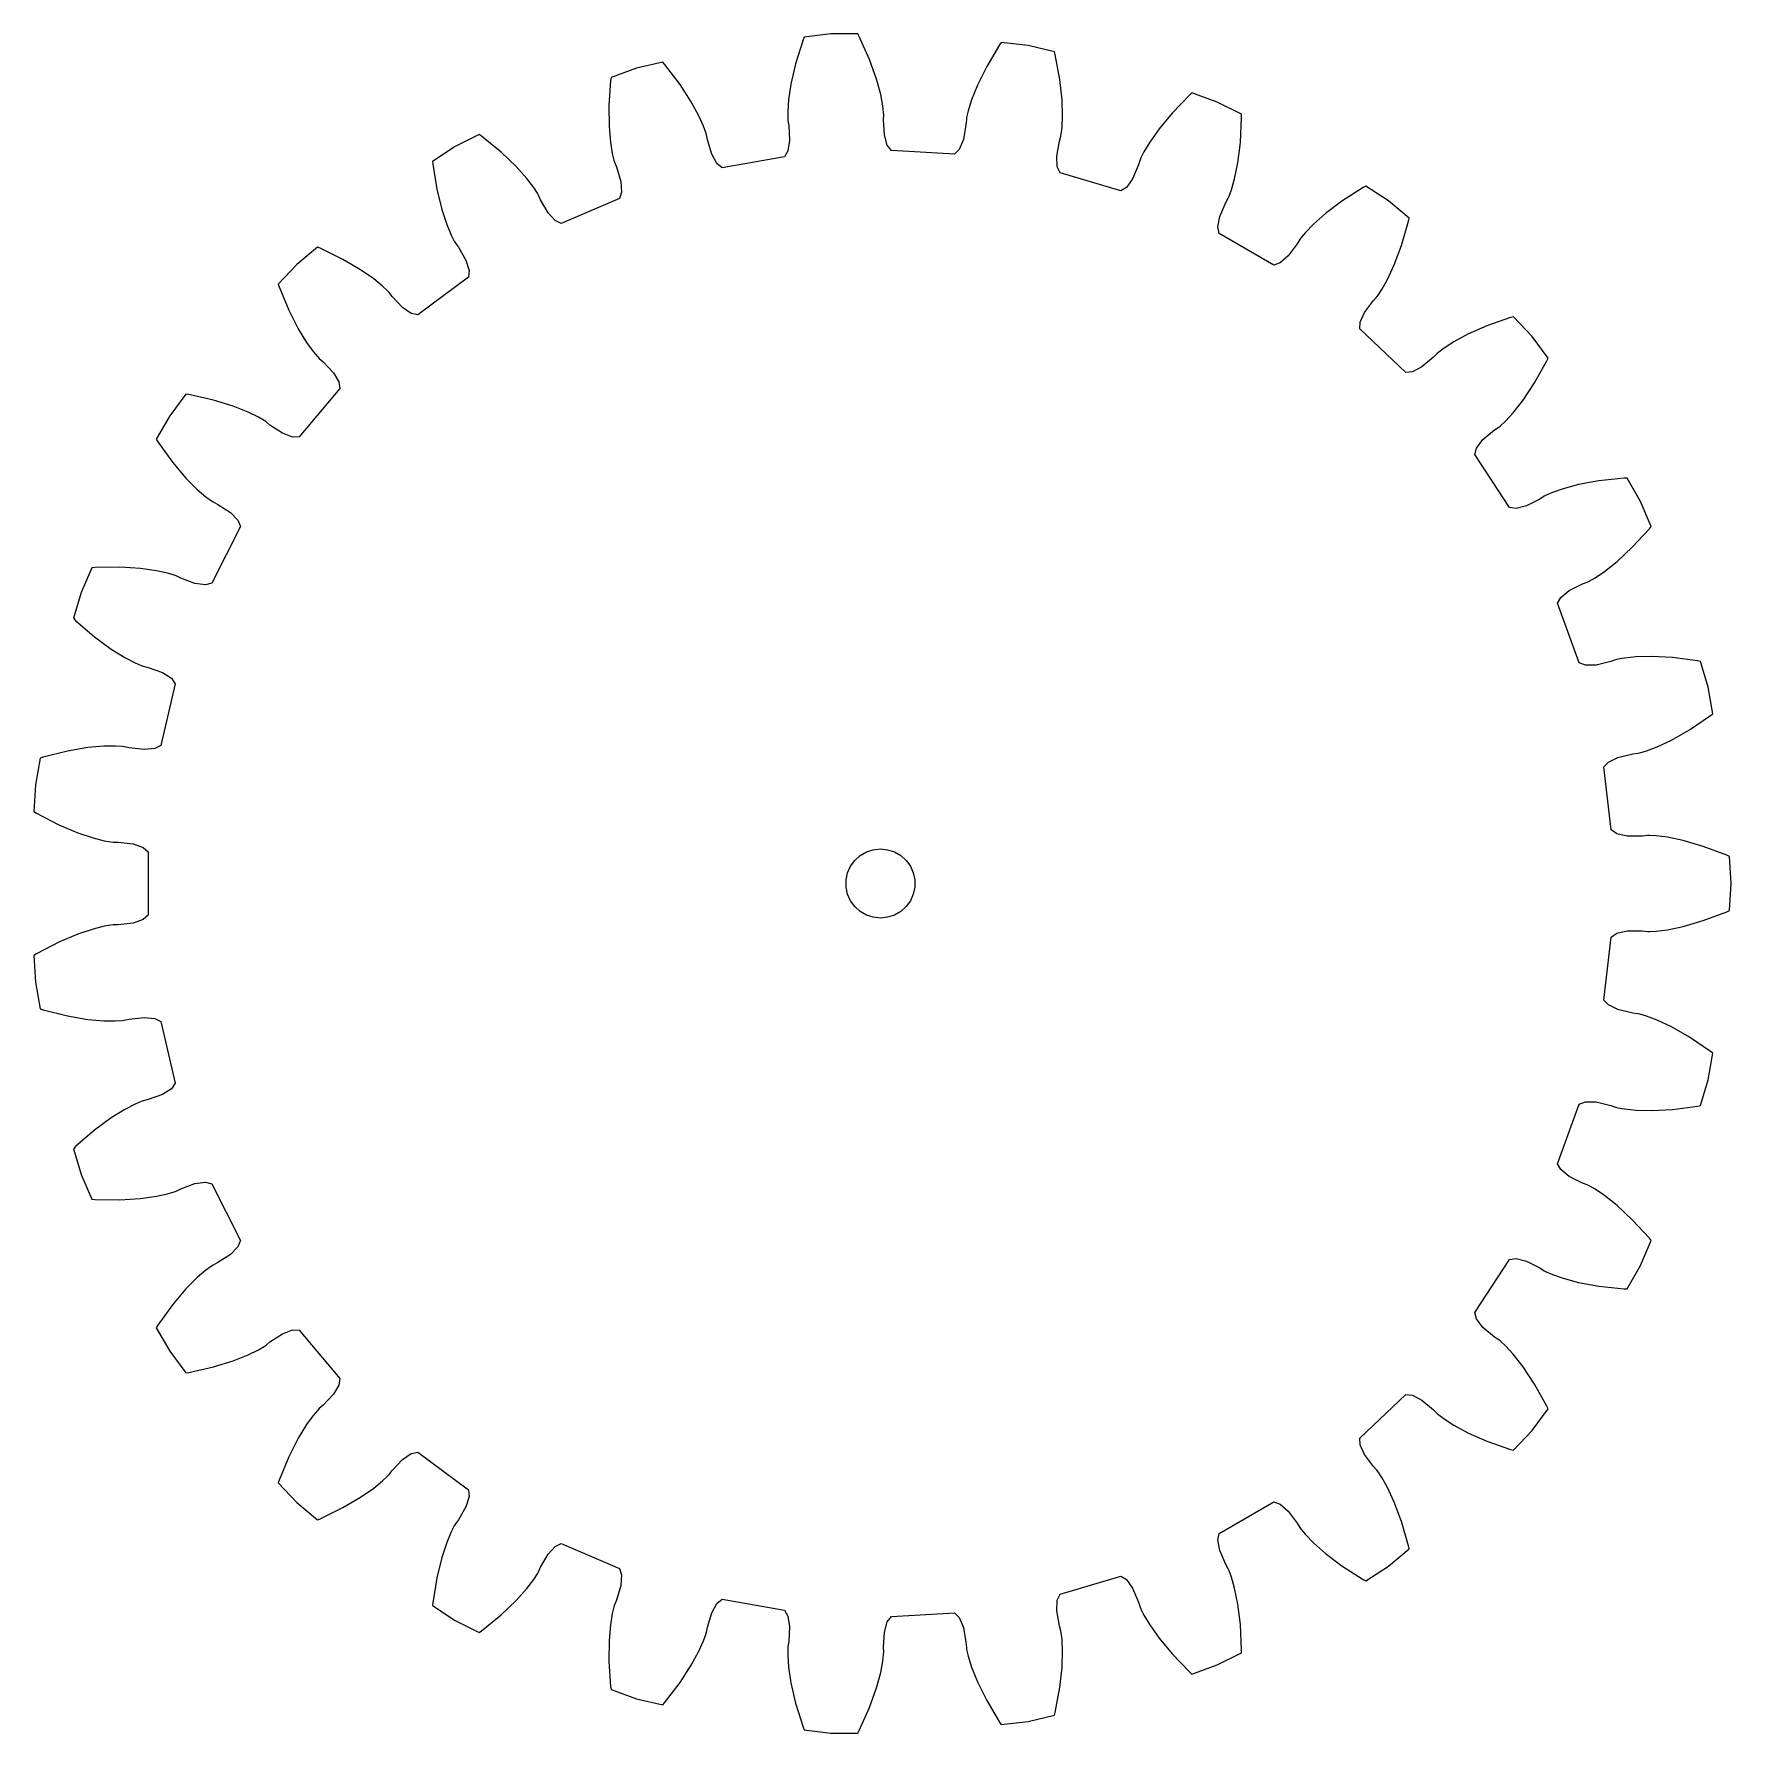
# Model space of a CAD drawing. Header units: metres. Extents: x -36.7 to 36.9, y -36.9 to 36.9.
import ezdxf

# ---------------------------------------------------------------- set-up
doc = ezdxf.new("R2010")
doc.units = ezdxf.units.M

msp = doc.modelspace()

# ---------------------------------------------------------------- linework, layer by layer
for p, q in [((-2.147, 36.861), (-3.31, 36.726)), ((-0.976, 36.861), (-2.147, 36.861)), ((-0.915, 36.749), (-0.976, 36.861)), ((-3.357, 36.607), (-3.686, 35.56)), ((-3.31, 36.726), (-3.357, 36.607)), ((-0.468, 35.747), (-0.915, 36.749)), ((5.175, 36.395), (4.614, 35.451)), ((5.249, 36.499), (5.175, 36.395)), ((6.412, 36.363), (5.249, 36.499)), ((7.551, 36.093), (6.412, 36.363)), ((-9.45, 35.643), (-10.59, 35.373)), ((-9.365, 35.548), (-9.45, 35.643)), ((-8.699, 34.676), (-9.365, 35.548)), ((-3.686, 35.56), (-3.887, 34.685)), ((-0.166, 34.902), (-0.468, 35.747)), ((4.614, 35.451), (4.217, 34.647)), ((7.585, 35.97), (7.551, 36.093)), ((7.789, 34.891), (7.585, 35.97)), ((-11.709, 34.846), (-11.787, 33.751)), ((-11.69, 34.972), (-11.709, 34.846)), ((-10.59, 35.373), (-11.69, 34.972)), ((-8.211, 33.923), (-8.699, 34.676)), ((-3.887, 34.685), (-3.989, 33.997)), ((0.016, 34.23), (-0.166, 34.902)), ((7.887, 34), (7.789, 34.891)), ((-7.879, 33.311), (-8.211, 33.923)), ((-3.989, 33.997), (-4.025, 33.502)), ((0.108, 33.743), (0.016, 34.23)), ((3.958, 34), (3.81, 33.527)), ((4.217, 34.647), (3.958, 34)), ((7.909, 33.304), (7.887, 34)), ((13.429, 34.22), (12.666, 33.431)), ((13.524, 34.305), (13.429, 34.22)), ((14.625, 33.904), (13.524, 34.305)), ((-11.787, 33.751), (-11.781, 32.854)), ((-7.677, 32.858), (-7.879, 33.311)), ((-4.025, 33.502), (-4.023, 33.208)), ((-4.023, 33.208), (-4.015, 33.114)), ((0.14, 33.45), (0.108, 33.743)), ((0.133, 33.135), (0.143, 33.356)), ((0.143, 33.356), (0.14, 33.45)), ((3.744, 33.24), (3.73, 33.147)), ((3.81, 33.527), (3.744, 33.24)), ((7.887, 32.809), (7.909, 33.304)), ((12.666, 33.431), (12.094, 32.74)), ((15.671, 33.379), (14.625, 33.904)), ((15.625, 32.154), (15.675, 33.251)), ((15.675, 33.251), (15.671, 33.379)), ((-17.416, 32.503), (-18.462, 31.977)), ((-17.311, 32.43), (-17.416, 32.503)), ((-11.781, 32.854), (-11.722, 32.16)), ((-7.578, 32.581), (-7.677, 32.858)), ((-7.553, 32.49), (-7.578, 32.581)), ((-7.512, 32.272), (-7.553, 32.49)), ((-4.015, 33.114), (-3.979, 32.895)), ((-3.979, 32.895), (-3.941, 32.241)), ((0.171, 32.481), (0.133, 33.135)), ((0.296, 32.036), (0.171, 32.481)), ((3.715, 32.926), (3.601, 32.281)), ((3.73, 33.147), (3.715, 32.926)), ((7.832, 32.424), (7.85, 32.516)), ((7.85, 32.516), (7.887, 32.809)), ((12.094, 32.74), (11.693, 32.171)), ((-18.462, 31.977), (-19.44, 31.334)), ((-16.461, 31.735), (-17.311, 32.43)), ((-15.813, 31.115), (-16.461, 31.735)), ((-11.722, 32.16), (-11.642, 31.671)), ((-7.324, 31.645), (-7.512, 32.272)), ((-4.013, 31.785), (-4.164, 31.537)), ((-3.941, 32.241), (-4.013, 31.785)), ((0.475, 31.807), (0.296, 32.036)), ((3.221, 31.647), (0.475, 31.807)), ((3.425, 31.853), (3.221, 31.647)), ((3.601, 32.281), (3.425, 31.853)), ((7.657, 31.566), (7.771, 32.211)), ((7.771, 32.211), (7.832, 32.424)), ((11.439, 31.745), (11.309, 31.481)), ((11.693, 32.171), (11.439, 31.745)), ((15.515, 31.264), (15.625, 32.154)), ((-19.44, 31.334), (-19.43, 31.206)), ((-19.43, 31.206), (-19.253, 30.123)), ((-15.348, 30.596), (-15.813, 31.115)), ((-11.642, 31.671), (-11.572, 31.385)), ((-11.572, 31.385), (-11.543, 31.296)), ((-11.543, 31.296), (-11.458, 31.091)), ((-11.458, 31.091), (-11.27, 30.464)), ((-7.1, 31.24), (-7.324, 31.645)), ((-6.874, 31.059), (-7.1, 31.24)), ((-4.164, 31.537), (-6.874, 31.059)), ((7.676, 31.104), (7.657, 31.566)), ((7.797, 30.84), (7.676, 31.104)), ((11.208, 31.182), (10.948, 30.581)), ((11.274, 31.394), (11.208, 31.182)), ((11.309, 31.481), (11.274, 31.394)), ((15.376, 30.582), (15.515, 31.264)), ((-15.047, 30.202), (-15.348, 30.596)), ((-11.27, 30.464), (-11.235, 30.003)), ((10.433, 30.051), (7.797, 30.84)), ((10.948, 30.581), (10.679, 30.205)), ((15.24, 30.106), (15.376, 30.582)), ((21.071, 30.261), (20.959, 30.201)), ((22.049, 29.618), (21.071, 30.261)), ((-19.253, 30.123), (-19.04, 29.252)), ((-14.887, 29.955), (-15.047, 30.202)), ((-14.842, 29.872), (-14.887, 29.955)), ((-14.752, 29.67), (-14.842, 29.872)), ((-14.424, 29.103), (-14.752, 29.67)), ((-11.325, 29.727), (-13.851, 28.637)), ((-11.235, 30.003), (-11.325, 29.727)), ((10.679, 30.205), (10.433, 30.051)), ((14.73, 28.949), (14.99, 29.551)), ((14.99, 29.551), (15.098, 29.744)), ((15.098, 29.744), (15.138, 29.829)), ((15.138, 29.829), (15.24, 30.106)), ((20.034, 29.609), (19.318, 29.069)), ((20.959, 30.201), (20.034, 29.609)), ((22.946, 28.865), (22.049, 29.618)), ((-19.04, 29.252), (-18.823, 28.59)), ((-14.113, 28.761), (-14.424, 29.103)), ((-13.851, 28.637), (-14.113, 28.761)), ((14.642, 28.495), (14.73, 28.949)), ((19.318, 29.069), (18.797, 28.607)), ((22.921, 28.74), (22.946, 28.865)), ((-18.823, 28.59), (-18.632, 28.133)), ((-18.632, 28.133), (-18.498, 27.87)), ((14.699, 28.211), (14.642, 28.495)), ((17.082, 26.835), (14.699, 28.211)), ((18.264, 28.024), (18.21, 27.947)), ((18.452, 28.251), (18.264, 28.024)), ((18.797, 28.607), (18.452, 28.251)), ((22.62, 27.684), (22.921, 28.74)), ((-24.442, 27.61), (-25.339, 26.858)), ((-24.323, 27.563), (-24.442, 27.61)), ((-23.336, 27.083), (-24.323, 27.563)), ((-18.498, 27.87), (-18.449, 27.79)), ((-18.449, 27.79), (-18.319, 27.611)), ((-18.319, 27.611), (-17.992, 27.043)), ((18.097, 27.757), (17.706, 27.232)), ((18.21, 27.947), (18.097, 27.757)), ((22.307, 26.843), (22.62, 27.684)), ((-25.339, 26.858), (-26.142, 26.006)), ((-22.562, 26.629), (-23.336, 27.083)), ((-21.991, 26.232), (-22.562, 26.629)), ((-17.992, 27.043), (-17.851, 26.603)), ((-17.851, 26.603), (-17.875, 26.314)), ((17.357, 26.928), (17.082, 26.835)), ((17.706, 27.232), (17.357, 26.928)), ((22.015, 26.212), (22.307, 26.843)), ((-26.142, 26.006), (-26.103, 25.885)), ((-26.103, 25.885), (-25.681, 24.871)), ((-21.607, 25.918), (-21.991, 26.232)), ((-21.394, 25.714), (-21.607, 25.918)), ((-17.875, 26.314), (-20.082, 24.671)), ((21.772, 25.779), (22.015, 26.212)), ((-21.331, 25.644), (-21.394, 25.714)), ((-21.197, 25.468), (-21.331, 25.644)), ((-20.747, 24.992), (-21.197, 25.468)), ((21.009, 24.772), (21.401, 25.297)), ((21.401, 25.297), (21.551, 25.46)), ((21.551, 25.46), (21.609, 25.534)), ((21.609, 25.534), (21.772, 25.779)), ((-25.681, 24.871), (-25.273, 24.072)), ((-20.366, 24.731), (-20.747, 24.992)), ((-20.082, 24.671), (-20.366, 24.731)), ((20.809, 24.061), (20.819, 24.351)), ((20.819, 24.351), (21.009, 24.772)), ((27.358, 24.553), (26.322, 24.191)), ((27.482, 24.586), (27.358, 24.553)), ((28.285, 23.734), (27.482, 24.586)), ((-25.273, 24.072), (-24.909, 23.479)), ((22.81, 22.173), (20.809, 24.061)), ((25.501, 23.83), (24.887, 23.501)), ((26.322, 24.191), (25.501, 23.83)), ((28.985, 22.795), (28.285, 23.734)), ((-24.909, 23.479), (-24.618, 23.077)), ((-24.618, 23.077), (-24.427, 22.853)), ((24.164, 22.995), (24.01, 22.835)), ((24.235, 23.057), (24.164, 22.995)), ((24.47, 23.234), (24.235, 23.057)), ((24.887, 23.501), (24.47, 23.234)), ((-24.427, 22.853), (-24.361, 22.786)), ((-24.361, 22.786), (-24.193, 22.642)), ((-24.193, 22.642), (-23.743, 22.165)), ((-23.743, 22.165), (-23.505, 21.769)), ((23.099, 22.199), (22.81, 22.173)), ((23.508, 22.414), (23.099, 22.199)), ((24.01, 22.835), (23.508, 22.414)), ((28.394, 21.722), (28.931, 22.679)), ((28.931, 22.679), (28.985, 22.795)), ((-23.461, 21.482), (-25.23, 19.375)), ((-23.505, 21.769), (-23.461, 21.482)), ((27.896, 20.976), (28.394, 21.722)), ((-30.15, 21.229), (-30.85, 20.29)), ((-30.024, 21.211), (-30.15, 21.229)), ((-28.953, 20.972), (-30.024, 21.211)), ((-28.095, 20.708), (-28.953, 20.972)), ((-27.447, 20.453), (-28.095, 20.708)), ((27.466, 20.428), (27.896, 20.976)), ((-30.85, 20.29), (-31.435, 19.276)), ((-27.002, 20.237), (-27.447, 20.453)), ((-26.747, 20.087), (-27.002, 20.237)), ((-26.67, 20.034), (-26.747, 20.087)), ((-26.499, 19.893), (-26.67, 20.034)), ((26.915, 19.863), (27.131, 20.063)), ((27.131, 20.063), (27.466, 20.428)), ((-31.435, 19.276), (-31.368, 19.167)), ((-25.952, 19.534), (-26.499, 19.893)), ((-25.52, 19.368), (-25.952, 19.534)), ((-25.23, 19.375), (-25.52, 19.368)), ((25.873, 18.893), (26.156, 19.259)), ((26.156, 19.259), (26.658, 19.68)), ((26.658, 19.68), (26.841, 19.804)), ((26.841, 19.804), (26.915, 19.863)), ((-31.368, 19.167), (-30.724, 18.278)), ((25.797, 18.613), (25.873, 18.893)), ((27.309, 16.315), (25.797, 18.613)), ((-30.724, 18.278), (-30.143, 17.595)), ((-30.143, 17.595), (-29.652, 17.101)), ((-29.652, 17.101), (-29.276, 16.778)), ((29.168, 16.965), (28.899, 16.846)), ((29.636, 17.129), (29.168, 16.965)), ((30.309, 17.307), (29.636, 17.129)), ((31.192, 17.469), (30.309, 17.307)), ((32.283, 17.582), (31.192, 17.469)), ((32.411, 17.586), (32.283, 17.582)), ((32.996, 16.571), (32.411, 17.586)), ((-29.276, 16.778), (-29.039, 16.604)), ((-29.039, 16.604), (-28.959, 16.554)), ((-28.959, 16.554), (-28.762, 16.452)), ((-28.762, 16.452), (-28.215, 16.092)), ((27.596, 16.274), (27.309, 16.315)), ((28.044, 16.389), (27.596, 16.274)), ((28.629, 16.683), (28.044, 16.389)), ((28.816, 16.802), (28.629, 16.683)), ((28.899, 16.846), (28.816, 16.802)), ((33.46, 15.496), (32.996, 16.571)), ((-27.783, 15.493), (-29.018, 13.034)), ((-28.215, 16.092), (-27.892, 15.762)), ((-27.892, 15.762), (-27.783, 15.493)), ((33.381, 15.396), (33.46, 15.496)), ((32.638, 14.588), (33.381, 15.396)), ((31.982, 13.977), (32.638, 14.588)), ((-34.233, 13.704), (-34.697, 12.629)), ((-34.106, 13.715), (-34.233, 13.704)), ((-33.009, 13.729), (-34.106, 13.715)), ((-32.113, 13.671), (-33.009, 13.729)), ((-31.424, 13.572), (-32.113, 13.671)), ((-30.941, 13.464), (-31.424, 13.572)), ((-30.659, 13.378), (-30.941, 13.464)), ((-30.572, 13.343), (-30.659, 13.378)), ((-30.372, 13.246), (-30.572, 13.343)), ((31.026, 13.266), (31.437, 13.543)), ((31.437, 13.543), (31.982, 13.977)), ((-34.697, 12.629), (-35.033, 11.507)), ((-29.757, 13.022), (-30.372, 13.246)), ((-29.299, 12.96), (-29.757, 13.022)), ((-29.018, 13.034), (-29.299, 12.96)), ((29.533, 12.417), (29.892, 12.708)), ((29.892, 12.708), (30.478, 13.002)), ((30.478, 13.002), (30.685, 13.08)), ((30.685, 13.08), (30.77, 13.12)), ((30.77, 13.12), (31.026, 13.266)), ((29.394, 12.162), (29.533, 12.417)), ((30.335, 9.577), (29.394, 12.162)), ((-35.033, 11.507), (-34.943, 11.416)), ((-34.943, 11.416), (-34.111, 10.7)), ((-34.111, 10.7), (-33.388, 10.169)), ((-33.388, 10.169), (-32.796, 9.802)), ((-32.796, 9.802), (-32.356, 9.574)), ((31.705, 9.631), (31.067, 9.48)), ((31.914, 9.704), (31.705, 9.631)), ((32.005, 9.728), (31.914, 9.704)), ((32.295, 9.781), (32.005, 9.728)), ((32.787, 9.832), (32.295, 9.781)), ((33.483, 9.851), (32.787, 9.832)), ((34.379, 9.804), (33.483, 9.851)), ((35.468, 9.663), (34.379, 9.804)), ((35.593, 9.637), (35.468, 9.663)), ((35.929, 8.515), (35.593, 9.637)), ((-32.356, 9.574), (-32.085, 9.459)), ((-32.085, 9.459), (-31.996, 9.43)), ((-31.996, 9.43), (-31.781, 9.376)), ((-31.781, 9.376), (-31.166, 9.152)), ((-31.166, 9.152), (-30.775, 8.905)), ((-30.775, 8.905), (-30.607, 8.668)), ((30.605, 9.471), (30.335, 9.577)), ((31.067, 9.48), (30.605, 9.471)), ((-30.607, 8.668), (-31.242, 5.991)), ((36.132, 7.362), (35.929, 8.515)), ((34.343, 6.225), (35.123, 6.668)), ((35.123, 6.668), (36.032, 7.283)), ((36.032, 7.283), (36.132, 7.362)), ((-33.707, 5.959), (-34.401, 5.897)), ((-33.212, 5.966), (-33.707, 5.959)), ((-32.918, 5.947), (-33.212, 5.966)), ((-32.825, 5.933), (-32.918, 5.947)), ((-32.608, 5.885), (-32.825, 5.933)), ((-31.242, 5.991), (-31.498, 5.854)), ((33.249, 5.753), (33.713, 5.929)), ((33.713, 5.929), (34.343, 6.225)), ((-36.471, 5.44), (-36.674, 4.287)), ((-36.35, 5.48), (-36.471, 5.44)), ((-35.285, 5.747), (-36.35, 5.48)), ((-34.401, 5.897), (-35.285, 5.747)), ((-31.958, 5.809), (-32.608, 5.885)), ((-31.498, 5.854), (-31.958, 5.809)), ((31.406, 5.056), (31.6, 5.272)), ((31.6, 5.272), (32.017, 5.472)), ((32.017, 5.472), (32.655, 5.623)), ((32.655, 5.623), (32.874, 5.651)), ((32.874, 5.651), (32.966, 5.671)), ((32.966, 5.671), (33.249, 5.753)), ((31.726, 2.323), (31.406, 5.056)), ((-36.674, 4.287), (-36.742, 3.118)), ((-36.742, 3.118), (-36.634, 3.05)), ((-36.634, 3.05), (-35.659, 2.545)), ((-35.659, 2.545), (-34.833, 2.196)), ((31.964, 2.158), (31.726, 2.323)), ((-34.833, 2.196), (-34.173, 1.975)), ((-34.173, 1.975), (-33.692, 1.854)), ((-33.692, 1.854), (-33.402, 1.805)), ((-33.402, 1.805), (-33.308, 1.797)), ((-33.308, 1.797), (-33.087, 1.794)), ((-33.087, 1.794), (-32.436, 1.718)), ((-32.436, 1.718), (-31.999, 1.567)), ((-31.999, 1.567), (-31.781, 1.376)), ((-0.312, 1.467), (0, 1.5)), ((0, 1.5), (0.312, 1.467)), ((32.416, 2.059), (31.964, 2.158)), ((33.071, 2.059), (32.416, 2.059)), ((33.291, 2.082), (33.071, 2.059)), ((33.385, 2.085), (33.291, 2.082)), ((33.68, 2.07), (33.385, 2.085)), ((34.171, 2.006), (33.68, 2.07)), ((34.853, 1.863), (34.171, 2.006)), ((35.714, 1.612), (34.853, 1.863)), ((36.74, 1.223), (35.714, 1.612)), ((-31.781, 1.376), (-31.781, -1.376)), ((-1.427, 0.464), (-1.299, 0.75)), ((-1.299, 0.75), (-1.115, 1.004)), ((-1.115, 1.004), (-0.882, 1.214)), ((-0.882, 1.214), (-0.61, 1.37)), ((-0.61, 1.37), (-0.312, 1.467)), ((0.312, 1.467), (0.61, 1.37)), ((0.61, 1.37), (0.882, 1.214)), ((0.882, 1.214), (1.115, 1.004)), ((1.115, 1.004), (1.299, 0.75)), ((1.299, 0.75), (1.427, 0.464)), ((36.856, 1.169), (36.74, 1.223)), ((36.924, 0), (36.856, 1.169)), ((-1.492, 0.157), (-1.427, 0.464)), ((-1.492, -0.157), (-1.492, 0.157)), ((1.427, 0.464), (1.492, 0.157)), ((1.492, 0.157), (1.492, -0.157)), ((-1.427, -0.464), (-1.492, -0.157)), ((-1.299, -0.75), (-1.427, -0.464)), ((1.427, -0.464), (1.299, -0.75)), ((1.492, -0.157), (1.427, -0.464)), ((36.856, -1.169), (36.924, 0)), ((-31.781, -1.376), (-31.999, -1.567)), ((-1.115, -1.004), (-1.299, -0.75)), ((-0.882, -1.214), (-1.115, -1.004)), ((-0.61, -1.37), (-0.882, -1.214)), ((-0.312, -1.467), (-0.61, -1.37)), ((0, -1.5), (-0.312, -1.467)), ((0.312, -1.467), (0, -1.5)), ((0.61, -1.37), (0.312, -1.467)), ((0.882, -1.214), (0.61, -1.37)), ((1.115, -1.004), (0.882, -1.214)), ((1.299, -0.75), (1.115, -1.004)), ((35.714, -1.612), (36.74, -1.223)), ((36.74, -1.223), (36.856, -1.169)), ((-34.833, -2.196), (-35.659, -2.545)), ((-34.173, -1.975), (-34.833, -2.196)), ((-33.692, -1.854), (-34.173, -1.975)), ((-33.402, -1.805), (-33.692, -1.854)), ((-33.308, -1.797), (-33.402, -1.805)), ((-33.087, -1.794), (-33.308, -1.797)), ((-32.436, -1.718), (-33.087, -1.794)), ((-31.999, -1.567), (-32.436, -1.718)), ((31.726, -2.323), (31.964, -2.158)), ((31.964, -2.158), (32.416, -2.059)), ((32.416, -2.059), (33.071, -2.059)), ((33.071, -2.059), (33.291, -2.082)), ((33.291, -2.082), (33.385, -2.085)), ((33.385, -2.085), (33.68, -2.07)), ((33.68, -2.07), (34.171, -2.006)), ((34.171, -2.006), (34.853, -1.863)), ((34.853, -1.863), (35.714, -1.612)), ((-35.659, -2.545), (-36.634, -3.05)), ((31.406, -5.056), (31.726, -2.323)), ((-36.634, -3.05), (-36.742, -3.118)), ((-36.742, -3.118), (-36.674, -4.287)), ((-36.674, -4.287), (-36.471, -5.44)), ((31.6, -5.272), (31.406, -5.056)), ((-36.471, -5.44), (-36.35, -5.48)), ((-36.35, -5.48), (-35.285, -5.747)), ((-35.285, -5.747), (-34.401, -5.897)), ((-34.401, -5.897), (-33.707, -5.959)), ((-32.825, -5.933), (-32.608, -5.885)), ((-32.608, -5.885), (-31.958, -5.809)), ((-31.958, -5.809), (-31.498, -5.854)), ((-31.498, -5.854), (-31.242, -5.991)), ((32.017, -5.472), (31.6, -5.272)), ((32.655, -5.623), (32.017, -5.472)), ((32.874, -5.651), (32.655, -5.623)), ((32.966, -5.671), (32.874, -5.651)), ((33.249, -5.753), (32.966, -5.671)), ((33.713, -5.929), (33.249, -5.753)), ((-33.707, -5.959), (-33.212, -5.966)), ((-33.212, -5.966), (-32.918, -5.947)), ((-32.918, -5.947), (-32.825, -5.933)), ((-31.242, -5.991), (-30.607, -8.668)), ((34.343, -6.225), (33.713, -5.929)), ((35.123, -6.668), (34.343, -6.225)), ((36.032, -7.283), (35.123, -6.668)), ((35.929, -8.515), (36.132, -7.362)), ((36.132, -7.362), (36.032, -7.283)), ((-30.607, -8.668), (-30.775, -8.905)), ((35.593, -9.637), (35.929, -8.515)), ((-32.356, -9.574), (-32.796, -9.802)), ((-32.085, -9.459), (-32.356, -9.574)), ((-31.996, -9.43), (-32.085, -9.459)), ((-31.781, -9.376), (-31.996, -9.43)), ((-31.166, -9.152), (-31.781, -9.376)), ((-30.775, -8.905), (-31.166, -9.152)), ((29.394, -12.162), (30.335, -9.577)), ((30.335, -9.577), (30.605, -9.471)), ((30.605, -9.471), (31.067, -9.48)), ((31.067, -9.48), (31.705, -9.631)), ((-33.388, -10.169), (-34.111, -10.7)), ((-32.796, -9.802), (-33.388, -10.169)), ((31.705, -9.631), (31.914, -9.704)), ((31.914, -9.704), (32.005, -9.728)), ((32.005, -9.728), (32.295, -9.781)), ((32.295, -9.781), (32.787, -9.832)), ((32.787, -9.832), (33.483, -9.851)), ((33.483, -9.851), (34.379, -9.804)), ((34.379, -9.804), (35.468, -9.663)), ((35.468, -9.663), (35.593, -9.637)), ((-34.111, -10.7), (-34.943, -11.416)), ((-34.943, -11.416), (-35.033, -11.507)), ((-35.033, -11.507), (-34.697, -12.629)), ((29.533, -12.417), (29.394, -12.162)), ((29.892, -12.708), (29.533, -12.417)), ((-34.697, -12.629), (-34.233, -13.704)), ((-30.572, -13.343), (-30.372, -13.246)), ((-30.372, -13.246), (-29.757, -13.022)), ((-29.757, -13.022), (-29.299, -12.96)), ((-29.299, -12.96), (-29.018, -13.034)), ((-29.018, -13.034), (-27.783, -15.493)), ((30.478, -13.002), (29.892, -12.708)), ((30.685, -13.08), (30.478, -13.002)), ((30.77, -13.12), (30.685, -13.08)), ((31.026, -13.266), (30.77, -13.12)), ((31.437, -13.543), (31.026, -13.266)), ((-34.233, -13.704), (-34.106, -13.715)), ((-34.106, -13.715), (-33.009, -13.729)), ((-33.009, -13.729), (-32.113, -13.671)), ((-32.113, -13.671), (-31.424, -13.572)), ((-31.424, -13.572), (-30.941, -13.464)), ((-30.941, -13.464), (-30.659, -13.378)), ((-30.659, -13.378), (-30.572, -13.343)), ((31.982, -13.977), (31.437, -13.543)), ((32.638, -14.588), (31.982, -13.977)), ((33.381, -15.396), (32.638, -14.588)), ((33.46, -15.496), (33.381, -15.396)), ((-28.215, -16.092), (-28.762, -16.452)), ((-27.892, -15.762), (-28.215, -16.092)), ((-27.783, -15.493), (-27.892, -15.762)), ((32.996, -16.571), (33.46, -15.496)), ((-29.276, -16.778), (-29.652, -17.101)), ((-29.039, -16.604), (-29.276, -16.778)), ((-28.959, -16.554), (-29.039, -16.604)), ((-28.762, -16.452), (-28.959, -16.554)), ((25.797, -18.613), (27.309, -16.315)), ((27.309, -16.315), (27.596, -16.274)), ((27.596, -16.274), (28.044, -16.389)), ((28.044, -16.389), (28.629, -16.683)), ((28.629, -16.683), (28.816, -16.802)), ((28.816, -16.802), (28.899, -16.846)), ((28.899, -16.846), (29.168, -16.965)), ((32.411, -17.586), (32.996, -16.571)), ((-30.143, -17.595), (-30.724, -18.278)), ((-29.652, -17.101), (-30.143, -17.595)), ((29.168, -16.965), (29.636, -17.129)), ((29.636, -17.129), (30.309, -17.307)), ((30.309, -17.307), (31.192, -17.469)), ((31.192, -17.469), (32.283, -17.582)), ((32.283, -17.582), (32.411, -17.586)), ((-30.724, -18.278), (-31.368, -19.167)), ((-31.368, -19.167), (-31.435, -19.276)), ((25.873, -18.893), (25.797, -18.613)), ((26.156, -19.259), (25.873, -18.893)), ((-31.435, -19.276), (-30.85, -20.29)), ((-26.67, -20.034), (-26.499, -19.893)), ((-26.499, -19.893), (-25.952, -19.534)), ((-25.952, -19.534), (-25.52, -19.368)), ((-25.52, -19.368), (-25.23, -19.375)), ((-25.23, -19.375), (-23.461, -21.482)), ((26.658, -19.68), (26.156, -19.259)), ((26.841, -19.804), (26.658, -19.68)), ((26.915, -19.863), (26.841, -19.804)), ((27.131, -20.063), (26.915, -19.863)), ((-30.85, -20.29), (-30.15, -21.229)), ((-28.095, -20.708), (-27.447, -20.453)), ((-27.447, -20.453), (-27.002, -20.237)), ((-27.002, -20.237), (-26.747, -20.087)), ((-26.747, -20.087), (-26.67, -20.034)), ((27.466, -20.428), (27.131, -20.063)), ((27.896, -20.976), (27.466, -20.428)), ((-30.15, -21.229), (-30.024, -21.211)), ((-30.024, -21.211), (-28.953, -20.972)), ((-28.953, -20.972), (-28.095, -20.708)), ((28.394, -21.722), (27.896, -20.976)), ((-23.505, -21.769), (-23.743, -22.165)), ((-23.461, -21.482), (-23.505, -21.769)), ((28.931, -22.679), (28.394, -21.722)), ((-24.427, -22.853), (-24.618, -23.077)), ((-24.361, -22.786), (-24.427, -22.853)), ((-24.193, -22.642), (-24.361, -22.786)), ((-23.743, -22.165), (-24.193, -22.642)), ((20.809, -24.061), (22.81, -22.173)), ((22.81, -22.173), (23.099, -22.199)), ((23.099, -22.199), (23.508, -22.414)), ((23.508, -22.414), (24.01, -22.835)), ((24.01, -22.835), (24.164, -22.995)), ((28.285, -23.734), (28.985, -22.795)), ((28.985, -22.795), (28.931, -22.679)), ((-24.909, -23.479), (-25.273, -24.072)), ((-24.618, -23.077), (-24.909, -23.479)), ((24.164, -22.995), (24.235, -23.057)), ((24.235, -23.057), (24.47, -23.234)), ((24.47, -23.234), (24.887, -23.501)), ((24.887, -23.501), (25.501, -23.83)), ((-25.273, -24.072), (-25.681, -24.871)), ((20.819, -24.351), (20.809, -24.061)), ((25.501, -23.83), (26.322, -24.191)), ((26.322, -24.191), (27.358, -24.553)), ((27.482, -24.586), (28.285, -23.734)), ((-25.681, -24.871), (-26.103, -25.885)), ((-21.197, -25.468), (-20.747, -24.992)), ((-20.747, -24.992), (-20.366, -24.731)), ((-20.366, -24.731), (-20.082, -24.671)), ((-20.082, -24.671), (-17.875, -26.314)), ((21.009, -24.772), (20.819, -24.351)), ((21.401, -25.297), (21.009, -24.772)), ((27.358, -24.553), (27.482, -24.586)), ((-21.607, -25.918), (-21.394, -25.714)), ((-21.394, -25.714), (-21.331, -25.644)), ((-21.331, -25.644), (-21.197, -25.468)), ((21.551, -25.46), (21.401, -25.297)), ((21.609, -25.534), (21.551, -25.46)), ((21.772, -25.779), (21.609, -25.534)), ((22.015, -26.212), (21.772, -25.779)), ((-26.103, -25.885), (-26.142, -26.006)), ((-26.142, -26.006), (-25.339, -26.858)), ((-22.562, -26.629), (-21.991, -26.232)), ((-21.991, -26.232), (-21.607, -25.918)), ((-17.875, -26.314), (-17.851, -26.603)), ((22.307, -26.843), (22.015, -26.212)), ((-25.339, -26.858), (-24.442, -27.61)), ((-24.323, -27.563), (-23.336, -27.083)), ((-23.336, -27.083), (-22.562, -26.629)), ((-17.992, -27.043), (-18.319, -27.611)), ((-17.851, -26.603), (-17.992, -27.043)), ((14.699, -28.211), (17.082, -26.835)), ((17.082, -26.835), (17.357, -26.928)), ((17.357, -26.928), (17.706, -27.232)), ((17.706, -27.232), (18.097, -27.757)), ((22.62, -27.684), (22.307, -26.843)), ((-24.442, -27.61), (-24.323, -27.563)), ((-18.498, -27.87), (-18.632, -28.133)), ((-18.449, -27.79), (-18.498, -27.87)), ((-18.319, -27.611), (-18.449, -27.79)), ((18.097, -27.757), (18.21, -27.947)), ((18.21, -27.947), (18.264, -28.024)), ((22.921, -28.74), (22.62, -27.684)), ((-18.823, -28.59), (-19.04, -29.252)), ((-18.632, -28.133), (-18.823, -28.59)), ((-14.113, -28.761), (-13.851, -28.637)), ((-13.851, -28.637), (-11.325, -29.727)), ((14.642, -28.495), (14.699, -28.211)), ((14.73, -28.949), (14.642, -28.495)), ((18.264, -28.024), (18.452, -28.251)), ((18.452, -28.251), (18.797, -28.607)), ((18.797, -28.607), (19.318, -29.069)), ((22.946, -28.865), (22.921, -28.74)), ((-19.04, -29.252), (-19.253, -30.123)), ((-14.752, -29.67), (-14.424, -29.103)), ((-14.424, -29.103), (-14.113, -28.761)), ((14.99, -29.551), (14.73, -28.949)), ((19.318, -29.069), (20.034, -29.609)), ((22.049, -29.618), (22.946, -28.865)), ((-19.253, -30.123), (-19.43, -31.206)), ((-15.348, -30.596), (-15.047, -30.202)), ((-15.047, -30.202), (-14.887, -29.955)), ((-14.887, -29.955), (-14.842, -29.872)), ((-14.842, -29.872), (-14.752, -29.67)), ((-11.325, -29.727), (-11.235, -30.003)), ((-11.235, -30.003), (-11.27, -30.464)), ((7.797, -30.84), (10.433, -30.051)), ((10.433, -30.051), (10.679, -30.205)), ((10.679, -30.205), (10.948, -30.581)), ((15.098, -29.744), (14.99, -29.551)), ((15.138, -29.829), (15.098, -29.744)), ((15.24, -30.106), (15.138, -29.829)), ((15.376, -30.582), (15.24, -30.106)), ((20.034, -29.609), (20.959, -30.201)), ((20.959, -30.201), (21.071, -30.261)), ((21.071, -30.261), (22.049, -29.618)), ((-15.813, -31.115), (-15.348, -30.596)), ((-11.27, -30.464), (-11.458, -31.091)), ((7.676, -31.104), (7.797, -30.84)), ((10.948, -30.581), (11.208, -31.182)), ((15.515, -31.264), (15.376, -30.582)), ((-19.43, -31.206), (-19.44, -31.334)), ((-19.44, -31.334), (-18.462, -31.977)), ((-16.461, -31.735), (-15.813, -31.115)), ((-11.642, -31.671), (-11.722, -32.16)), ((-11.572, -31.385), (-11.642, -31.671)), ((-11.543, -31.296), (-11.572, -31.385)), ((-11.458, -31.091), (-11.543, -31.296)), ((-7.512, -32.272), (-7.324, -31.645)), ((-7.324, -31.645), (-7.1, -31.24)), ((-7.1, -31.24), (-6.874, -31.059)), ((-6.874, -31.059), (-4.164, -31.537)), ((-4.164, -31.537), (-4.013, -31.785)), ((0.475, -31.807), (3.221, -31.647)), ((3.221, -31.647), (3.425, -31.853)), ((7.657, -31.566), (7.676, -31.104)), ((7.771, -32.211), (7.657, -31.566)), ((11.208, -31.182), (11.274, -31.394)), ((11.274, -31.394), (11.309, -31.481)), ((11.309, -31.481), (11.439, -31.745)), ((15.625, -32.154), (15.515, -31.264)), ((-18.462, -31.977), (-17.416, -32.503)), ((-17.416, -32.503), (-17.311, -32.43)), ((-17.311, -32.43), (-16.461, -31.735)), ((-11.722, -32.16), (-11.781, -32.854)), ((-7.553, -32.49), (-7.512, -32.272)), ((-4.013, -31.785), (-3.941, -32.241)), ((-3.941, -32.241), (-3.979, -32.895)), ((0.171, -32.481), (0.296, -32.036)), ((0.296, -32.036), (0.475, -31.807)), ((3.425, -31.853), (3.601, -32.281)), ((3.601, -32.281), (3.715, -32.926)), ((7.832, -32.424), (7.771, -32.211)), ((7.85, -32.516), (7.832, -32.424)), ((11.439, -31.745), (11.693, -32.171)), ((11.693, -32.171), (12.094, -32.74)), ((15.675, -33.251), (15.625, -32.154)), ((-11.781, -32.854), (-11.787, -33.751)), ((-7.879, -33.311), (-7.677, -32.858)), ((-7.677, -32.858), (-7.578, -32.581)), ((-7.578, -32.581), (-7.553, -32.49)), ((-4.015, -33.114), (-4.023, -33.208)), ((-3.979, -32.895), (-4.015, -33.114)), ((0.133, -33.135), (0.171, -32.481)), ((0.143, -33.356), (0.133, -33.135)), ((3.715, -32.926), (3.73, -33.147)), ((3.73, -33.147), (3.744, -33.24)), ((7.887, -32.809), (7.85, -32.516)), ((7.909, -33.304), (7.887, -32.809)), ((12.094, -32.74), (12.666, -33.431)), ((-11.787, -33.751), (-11.709, -34.846)), ((-8.211, -33.923), (-7.879, -33.311)), ((-4.023, -33.208), (-4.025, -33.502)), ((-4.025, -33.502), (-3.989, -33.997)), ((0.016, -34.23), (0.108, -33.743)), ((0.108, -33.743), (0.14, -33.45)), ((0.14, -33.45), (0.143, -33.356)), ((3.744, -33.24), (3.81, -33.527)), ((3.81, -33.527), (3.958, -34)), ((7.887, -34), (7.909, -33.304)), ((12.666, -33.431), (13.429, -34.22)), ((13.524, -34.305), (14.625, -33.904)), ((14.625, -33.904), (15.671, -33.379)), ((15.671, -33.379), (15.675, -33.251)), ((-8.699, -34.676), (-8.211, -33.923)), ((-3.989, -33.997), (-3.887, -34.685)), ((-0.166, -34.902), (0.016, -34.23)), ((3.958, -34), (4.217, -34.647)), ((4.217, -34.647), (4.614, -35.451)), ((7.789, -34.891), (7.887, -34)), ((13.429, -34.22), (13.524, -34.305)), ((-11.709, -34.846), (-11.69, -34.972)), ((-11.69, -34.972), (-10.59, -35.373)), ((-10.59, -35.373), (-9.45, -35.643)), ((-9.365, -35.548), (-8.699, -34.676)), ((-3.887, -34.685), (-3.686, -35.56)), ((-0.468, -35.747), (-0.166, -34.902)), ((7.585, -35.97), (7.789, -34.891)), ((-9.45, -35.643), (-9.365, -35.548)), ((-3.686, -35.56), (-3.357, -36.607)), ((-0.915, -36.749), (-0.468, -35.747)), ((4.614, -35.451), (5.175, -36.395)), ((6.412, -36.363), (7.551, -36.093)), ((7.551, -36.093), (7.585, -35.97)), ((-3.357, -36.607), (-3.31, -36.726)), ((-3.31, -36.726), (-2.147, -36.861)), ((-2.147, -36.861), (-0.976, -36.861)), ((-0.976, -36.861), (-0.915, -36.749)), ((5.175, -36.395), (5.249, -36.499)), ((5.249, -36.499), (6.412, -36.363))]:
    msp.add_line(p, q)

doc.saveas('drawing.dxf')
